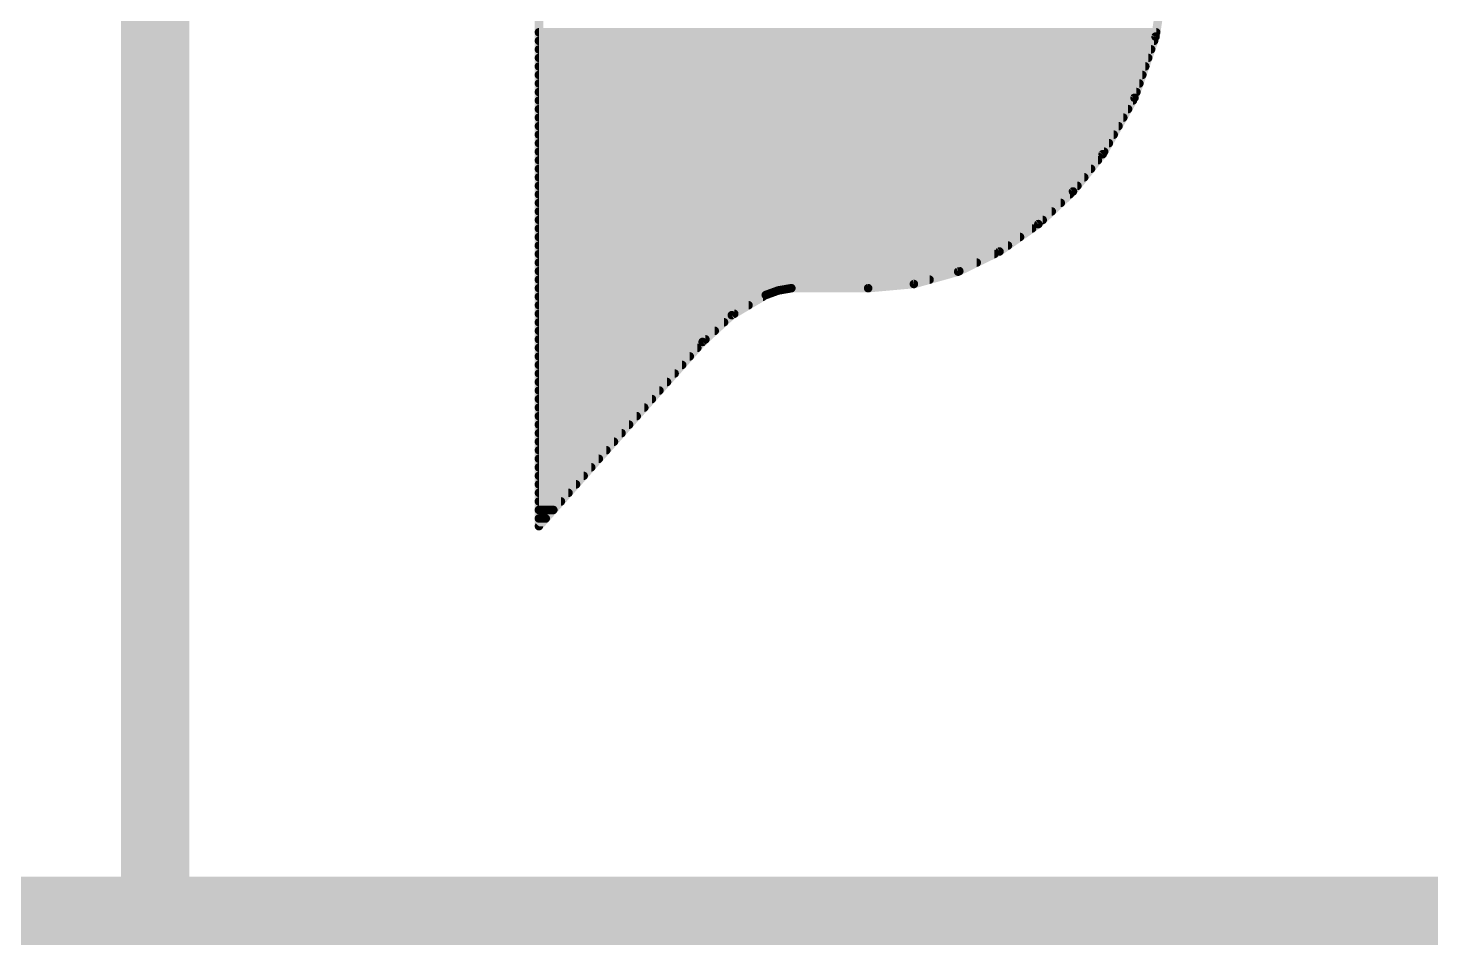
# Model space of a CAD drawing. Extents: x -0.1 to 14.1, y -0.1 to 15.3.
# Drawn here: x 4.702 to 8.88, y -0.102 to 2.629 of the extents above; entities that cross this region are included whole.
import ezdxf

# ---------------------------------------------------------------- set-up
doc = ezdxf.new("R2010")
doc.units = 0
for name, color, linetype in [('1', 12, 'CONTINUOUS'), ('16', 132, 'CONTINUOUS'), ('20', 53, 'CONTINUOUS'), ('21', 41, 'CONTINUOUS'), ('23', 53, 'CONTINUOUS')]:
    doc.layers.add(name, color=color, linetype=linetype)

msp = doc.modelspace()

# ---------------------------------------------------------------- linework, layer by layer
at = {"layer": '1', "const_width": 0.2032}
for points in [[(5.08, 3.81), (5.08, 0)], [(5.08, 0), (13.97, 0)]]:
    msp.add_lwpolyline(points, dxfattribs=at)
at = {"layer": '1', "const_width": 0.1016}
for points in [[(5.08, 0.0508, 1), (5.08, -0.0508)], [(5.0292, 0, 1), (5.1308, 0)]]:
    msp.add_lwpolyline(points, format="xyb", dxfattribs=at)
at = {"layer": '16', "const_width": 0.2032}
for points in [[(5.08, 3.81), (5.08, 0)], [(5.08, 0), (13.97, 0)]]:
    msp.add_lwpolyline(points, dxfattribs=at)
at = {"layer": '16', "const_width": 0.1016}
for points in [[(5.08, 0.0508, 1), (5.08, -0.0508)], [(5.0292, 0, 1), (5.1308, 0)]]:
    msp.add_lwpolyline(points, format="xyb", dxfattribs=at)
at = {"layer": '20', "const_width": 0.2032}
msp.add_lwpolyline([(0, 0), (13.95, 0)], dxfattribs=at)
at = {"layer": '21', "const_width": 0.0254}
for points in [[(8.0595, 2.6035), (8.0883, 2.7942)], [(6.2231, 2.6619), (6.2231, 1.1455)], [(6.2231, 2.6162), (8.0614, 2.6162)], [(6.2231, 2.5908), (8.0551, 2.5908)], [(7.9967, 2.4211), (8.0595, 2.6035)], [(6.2231, 2.5654), (8.0464, 2.5654)], [(6.2231, 2.54), (8.0376, 2.54)], [(6.2231, 2.5146), (8.0289, 2.5146)], [(6.2231, 2.4892), (8.0201, 2.4892)], [(6.2231, 2.4638), (8.0114, 2.4638)], [(6.2231, 2.4384), (8.0026, 2.4384)], [(6.2231, 2.413), (7.9921, 2.413)], [(7.902, 2.253), (7.9967, 2.4211)], [(6.2231, 2.3876), (7.9778, 2.3876)], [(6.2231, 2.3622), (7.9635, 2.3622)], [(6.2231, 2.3368), (7.9492, 2.3368)], [(6.2231, 2.3114), (7.9349, 2.3114)], [(6.2231, 2.286), (7.9206, 2.286)], [(6.2231, 2.2606), (7.9063, 2.2606)], [(7.8136, 2.1423), (7.902, 2.253)], [(6.2231, 2.2352), (7.8878, 2.2352)], [(6.2231, 2.2098), (7.8675, 2.2098)], [(6.2231, 2.1844), (7.8472, 2.1844)], [(6.2231, 2.159), (7.8269, 2.159)], [(6.2231, 2.1336), (7.8043, 2.1336)], [(7.7104, 2.0451), (7.8136, 2.1423)], [(6.2231, 2.1082), (7.7774, 2.1082)], [(6.2231, 2.0828), (7.7504, 2.0828)], [(6.2231, 2.0574), (7.7235, 2.0574)], [(7.5947, 1.9634), (7.7104, 2.0451)], [(6.2231, 2.032), (7.6919, 2.032)], [(6.2231, 2.0066), (7.6559, 2.0066)], [(6.2231, 1.9812), (7.6199, 1.9812)], [(6.2231, 1.9558), (7.5791, 1.9558)], [(7.4717, 1.9034), (7.5947, 1.9634)], [(6.2231, 1.9304), (7.527, 1.9304)], [(6.2231, 1.905), (7.4749, 1.905)], [(6.2231, 1.8796), (7.3864, 1.8796)], [(7.3398, 1.8666), (7.4717, 1.9034)], [(6.2231, 1.8542), (7.2035, 1.8542)], [(6.2231, 1.8288), (6.8901, 1.8288)], [(6.7975, 1.7737), (6.8987, 1.8339)], [(6.8987, 1.8339), (6.9359, 1.8474)], [(6.9359, 1.8474), (6.9749, 1.8542)], [(6.9749, 1.8542), (7.2035, 1.8542)], [(7.2035, 1.8542), (7.3398, 1.8666)], [(6.2231, 1.8034), (6.8474, 1.8034)], [(6.2231, 1.778), (6.8047, 1.778)], [(6.2231, 1.7526), (6.7744, 1.7526)], [(6.7107, 1.6942), (6.7975, 1.7737)], [(6.2231, 1.7272), (6.7467, 1.7272)], [(6.2231, 1.7018), (6.719, 1.7018)], [(6.2231, 1.1455), (6.7107, 1.6942)], [(6.2231, 1.6764), (6.6949, 1.6764)], [(6.2231, 1.651), (6.6723, 1.651)], [(6.2231, 1.6256), (6.6497, 1.6256)], [(6.2231, 1.6002), (6.6272, 1.6002)], [(6.2231, 1.5748), (6.6046, 1.5748)], [(6.2231, 1.5494), (6.582, 1.5494)], [(6.2231, 1.524), (6.5595, 1.524)], [(6.2231, 1.4986), (6.5369, 1.4986)], [(6.2231, 1.4732), (6.5143, 1.4732)], [(6.2231, 1.4478), (6.4917, 1.4478)], [(6.2231, 1.4224), (6.4692, 1.4224)], [(6.2231, 1.397), (6.4466, 1.397)], [(6.2231, 1.3716), (6.424, 1.3716)], [(6.2231, 1.3462), (6.4015, 1.3462)], [(6.2231, 1.3208), (6.3789, 1.3208)], [(6.2231, 1.2954), (6.3563, 1.2954)], [(6.2231, 1.27), (6.3337, 1.27)], [(6.2231, 1.2446), (6.3112, 1.2446)], [(6.2231, 1.2192), (6.2886, 1.2192)], [(6.2231, 1.1938), (6.266, 1.1938)], [(6.2231, 1.1684), (6.2434, 1.1684)]]:
    msp.add_lwpolyline(points, dxfattribs=at)
at = {"layer": '21', "const_width": 0.0127}
for points in [[(6.2231, 2.6225, 1), (6.2231, 2.6099)], [(6.2231, 2.5972, 1), (6.2231, 2.5845)], [(8.0532, 2.6044, 1), (8.0658, 2.6025)], [(8.0655, 2.6014, 1), (8.0535, 2.6055)], [(8.0551, 2.5845, 1), (8.0551, 2.5972)], [(8.0614, 2.6099, 1), (8.0614, 2.6225)], [(6.2231, 2.5717, 1), (6.2231, 2.5591)], [(6.2231, 2.5463, 1), (6.2231, 2.5337)], [(8.0376, 2.5337, 1), (8.0376, 2.5463)], [(8.0464, 2.5591, 1), (8.0464, 2.5717)], [(6.2231, 2.521, 1), (6.2231, 2.5083)], [(8.0289, 2.5083, 1), (8.0289, 2.521)], [(6.2231, 2.4956, 1), (6.2231, 2.4829)], [(6.2231, 2.4701, 1), (6.2231, 2.4575)], [(8.0114, 2.4575, 1), (8.0114, 2.4701)], [(8.0201, 2.4829, 1), (8.0201, 2.4956)], [(6.2231, 2.4447, 1), (6.2231, 2.4321)], [(6.2231, 2.4194, 1), (6.2231, 2.4067)], [(7.9907, 2.4231, 1), (8.0027, 2.419)], [(8.0022, 2.418, 1), (7.9911, 2.4242)], [(7.9921, 2.4067, 1), (7.9921, 2.4194)], [(8.0026, 2.4321, 1), (8.0026, 2.4447)], [(6.2231, 2.3939, 1), (6.2231, 2.3813)], [(7.9778, 2.3813, 1), (7.9778, 2.3939)], [(6.2231, 2.3685, 1), (6.2231, 2.3559)], [(6.2231, 2.3432, 1), (6.2231, 2.3305)], [(7.9492, 2.3305, 1), (7.9492, 2.3432)], [(7.9635, 2.3559, 1), (7.9635, 2.3685)], [(6.2231, 2.3177, 1), (6.2231, 2.3051)], [(6.2231, 2.2923, 1), (6.2231, 2.2797)], [(7.9206, 2.2797, 1), (7.9206, 2.2923)], [(7.9349, 2.3051, 1), (7.9349, 2.3177)], [(6.2231, 2.267, 1), (6.2231, 2.2543)], [(7.8965, 2.2561, 1), (7.9075, 2.2499)], [(7.907, 2.249, 1), (7.897, 2.257)], [(7.9063, 2.2543, 1), (7.9063, 2.267)], [(6.2231, 2.2416, 1), (6.2231, 2.2289)], [(6.2231, 2.2161, 1), (6.2231, 2.2035)], [(7.8675, 2.2035, 1), (7.8675, 2.2161)], [(7.8878, 2.2289, 1), (7.8878, 2.2416)], [(6.2231, 2.1907, 1), (6.2231, 2.1781)], [(7.8472, 2.1781, 1), (7.8472, 2.1907)], [(6.2231, 2.1654, 1), (6.2231, 2.1527)], [(6.2231, 2.1399, 1), (6.2231, 2.1273)], [(7.8043, 2.1273, 1), (7.8043, 2.1399)], [(7.8086, 2.1463, 1), (7.8185, 2.1383)], [(7.8179, 2.1377, 1), (7.8092, 2.1469)], [(7.8269, 2.1527, 1), (7.8269, 2.1654)], [(6.2231, 2.1145, 1), (6.2231, 2.1019)], [(6.2231, 2.0892, 1), (6.2231, 2.0765)], [(7.7504, 2.0765, 1), (7.7504, 2.0892)], [(7.7774, 2.1019, 1), (7.7774, 2.1145)], [(6.2231, 2.0637, 1), (6.2231, 2.0511)], [(7.7061, 2.0497, 1), (7.7148, 2.0405)], [(7.7141, 2.0399, 1), (7.7068, 2.0503)], [(7.7235, 2.0511, 1), (7.7235, 2.0637)], [(6.2231, 2.0383, 1), (6.2231, 2.0257)], [(6.2231, 2.013, 1), (6.2231, 2.0003)], [(7.6559, 2.0003, 1), (7.6559, 2.013)], [(7.6919, 2.0257, 1), (7.6919, 2.0383)], [(6.2231, 1.9876, 1), (6.2231, 1.9748)], [(6.2231, 1.9622, 1), (6.2231, 1.9494)], [(7.5791, 1.9494, 1), (7.5791, 1.9622)], [(7.591, 1.9686, 1), (7.5984, 1.9582)], [(7.5975, 1.9577, 1), (7.5919, 1.9691)], [(7.6199, 1.9748, 1), (7.6199, 1.9876)], [(6.2231, 1.9368, 1), (6.2231, 1.9241)], [(7.527, 1.9241, 1), (7.527, 1.9368)], [(6.2231, 1.9114, 1), (6.2231, 1.8986)], [(6.2231, 1.886, 1), (6.2231, 1.8733)], [(7.3864, 1.8733, 1), (7.3864, 1.886)], [(7.4689, 1.9091, 1), (7.4744, 1.8977)], [(7.4734, 1.8973, 1), (7.47, 1.9095)], [(7.4749, 1.8986, 1), (7.4749, 1.9114)], [(6.2231, 1.8606, 1), (6.2231, 1.8478)], [(6.2231, 1.8352, 1), (6.2231, 1.8224)], [(6.8901, 1.8224, 1), (6.8901, 1.8352)], [(6.8965, 1.8399, 1), (6.9009, 1.8279)], [(6.9019, 1.8284, 1), (6.8955, 1.8394)], [(6.9348, 1.8536, 1), (6.937, 1.8411)], [(6.9381, 1.8414, 1), (6.9338, 1.8533)], [(6.9749, 1.8606, 1), (6.9749, 1.8478)], [(6.976, 1.8479, 1), (6.9738, 1.8605)], [(7.2029, 1.8605, 1), (7.2041, 1.8479)], [(7.2035, 1.8478, 1), (7.2035, 1.8606)], [(7.2035, 1.8478, 1), (7.2035, 1.8606)], [(7.3381, 1.8727, 1), (7.3415, 1.8605)], [(7.3404, 1.8603, 1), (7.3392, 1.8729)], [(6.2231, 1.8098, 1), (6.2231, 1.7971)], [(6.8474, 1.7971, 1), (6.8474, 1.8098)], [(6.2231, 1.7844, 1), (6.2231, 1.7716)], [(6.2231, 1.759, 1), (6.2231, 1.7463)], [(6.7744, 1.7463, 1), (6.7744, 1.759)], [(6.7943, 1.7792, 1), (6.8007, 1.7683)], [(6.8018, 1.7691, 1), (6.7932, 1.7784)], [(6.8047, 1.7716, 1), (6.8047, 1.7844)], [(6.2231, 1.7336, 1), (6.2231, 1.7208)], [(6.2231, 1.7082, 1), (6.2231, 1.6954)], [(6.719, 1.6954, 1), (6.719, 1.7082)], [(6.7467, 1.7208, 1), (6.7467, 1.7336)], [(6.2231, 1.6828, 1), (6.2231, 1.6701)], [(6.6949, 1.6701, 1), (6.6949, 1.6828)], [(6.7064, 1.6989, 1), (6.715, 1.6895)], [(6.7154, 1.69, 1), (6.706, 1.6984)], [(6.2231, 1.6574, 1), (6.2231, 1.6446)], [(6.2231, 1.632, 1), (6.2231, 1.6193)], [(6.6497, 1.6193, 1), (6.6497, 1.632)], [(6.6723, 1.6446, 1), (6.6723, 1.6574)], [(6.2231, 1.6066, 1), (6.2231, 1.5938)], [(6.6272, 1.5938, 1), (6.6272, 1.6066)], [(6.2231, 1.5812, 1), (6.2231, 1.5684)], [(6.2231, 1.5558, 1), (6.2231, 1.5431)], [(6.582, 1.5431, 1), (6.582, 1.5558)], [(6.6046, 1.5684, 1), (6.6046, 1.5812)], [(6.2231, 1.5304, 1), (6.2231, 1.5176)], [(6.2231, 1.505, 1), (6.2231, 1.4923)], [(6.5369, 1.4923, 1), (6.5369, 1.505)], [(6.5595, 1.5176, 1), (6.5595, 1.5304)], [(6.2231, 1.4796, 1), (6.2231, 1.4668)], [(6.5143, 1.4668, 1), (6.5143, 1.4796)], [(6.2231, 1.4542, 1), (6.2231, 1.4414)], [(6.2231, 1.4288, 1), (6.2231, 1.4161)], [(6.4692, 1.4161, 1), (6.4692, 1.4288)], [(6.4917, 1.4414, 1), (6.4917, 1.4542)], [(6.2231, 1.4034, 1), (6.2231, 1.3906)], [(6.2231, 1.378, 1), (6.2231, 1.3653)], [(6.424, 1.3653, 1), (6.424, 1.378)], [(6.4466, 1.3906, 1), (6.4466, 1.4034)], [(6.2231, 1.3526, 1), (6.2231, 1.3398)], [(6.4015, 1.3398, 1), (6.4015, 1.3526)], [(6.2231, 1.3272, 1), (6.2231, 1.3144)], [(6.2231, 1.3018, 1), (6.2231, 1.2891)], [(6.3563, 1.2891, 1), (6.3563, 1.3018)], [(6.3789, 1.3144, 1), (6.3789, 1.3272)], [(6.2231, 1.2764, 1), (6.2231, 1.2636)], [(6.2231, 1.251, 1), (6.2231, 1.2383)], [(6.3112, 1.2383, 1), (6.3112, 1.251)], [(6.3337, 1.2636, 1), (6.3337, 1.2764)], [(6.2231, 1.2256, 1), (6.2231, 1.2128)], [(6.2886, 1.2128, 1), (6.2886, 1.2256)], [(6.2231, 1.2002, 1), (6.2231, 1.1874)], [(6.2231, 1.1748, 1), (6.2231, 1.1621)], [(6.2434, 1.1621, 1), (6.2434, 1.1748)], [(6.266, 1.1874, 1), (6.266, 1.2002)], [(6.2184, 1.1497, 1), (6.2278, 1.1413)], [(6.2168, 1.1455, 1), (6.2295, 1.1455)]]:
    msp.add_lwpolyline(points, format="xyb", dxfattribs=at)
at = {"layer": '23'}
msp.add_point((6.223, 1.143), dxfattribs=at)

doc.saveas('drawing.dxf')
